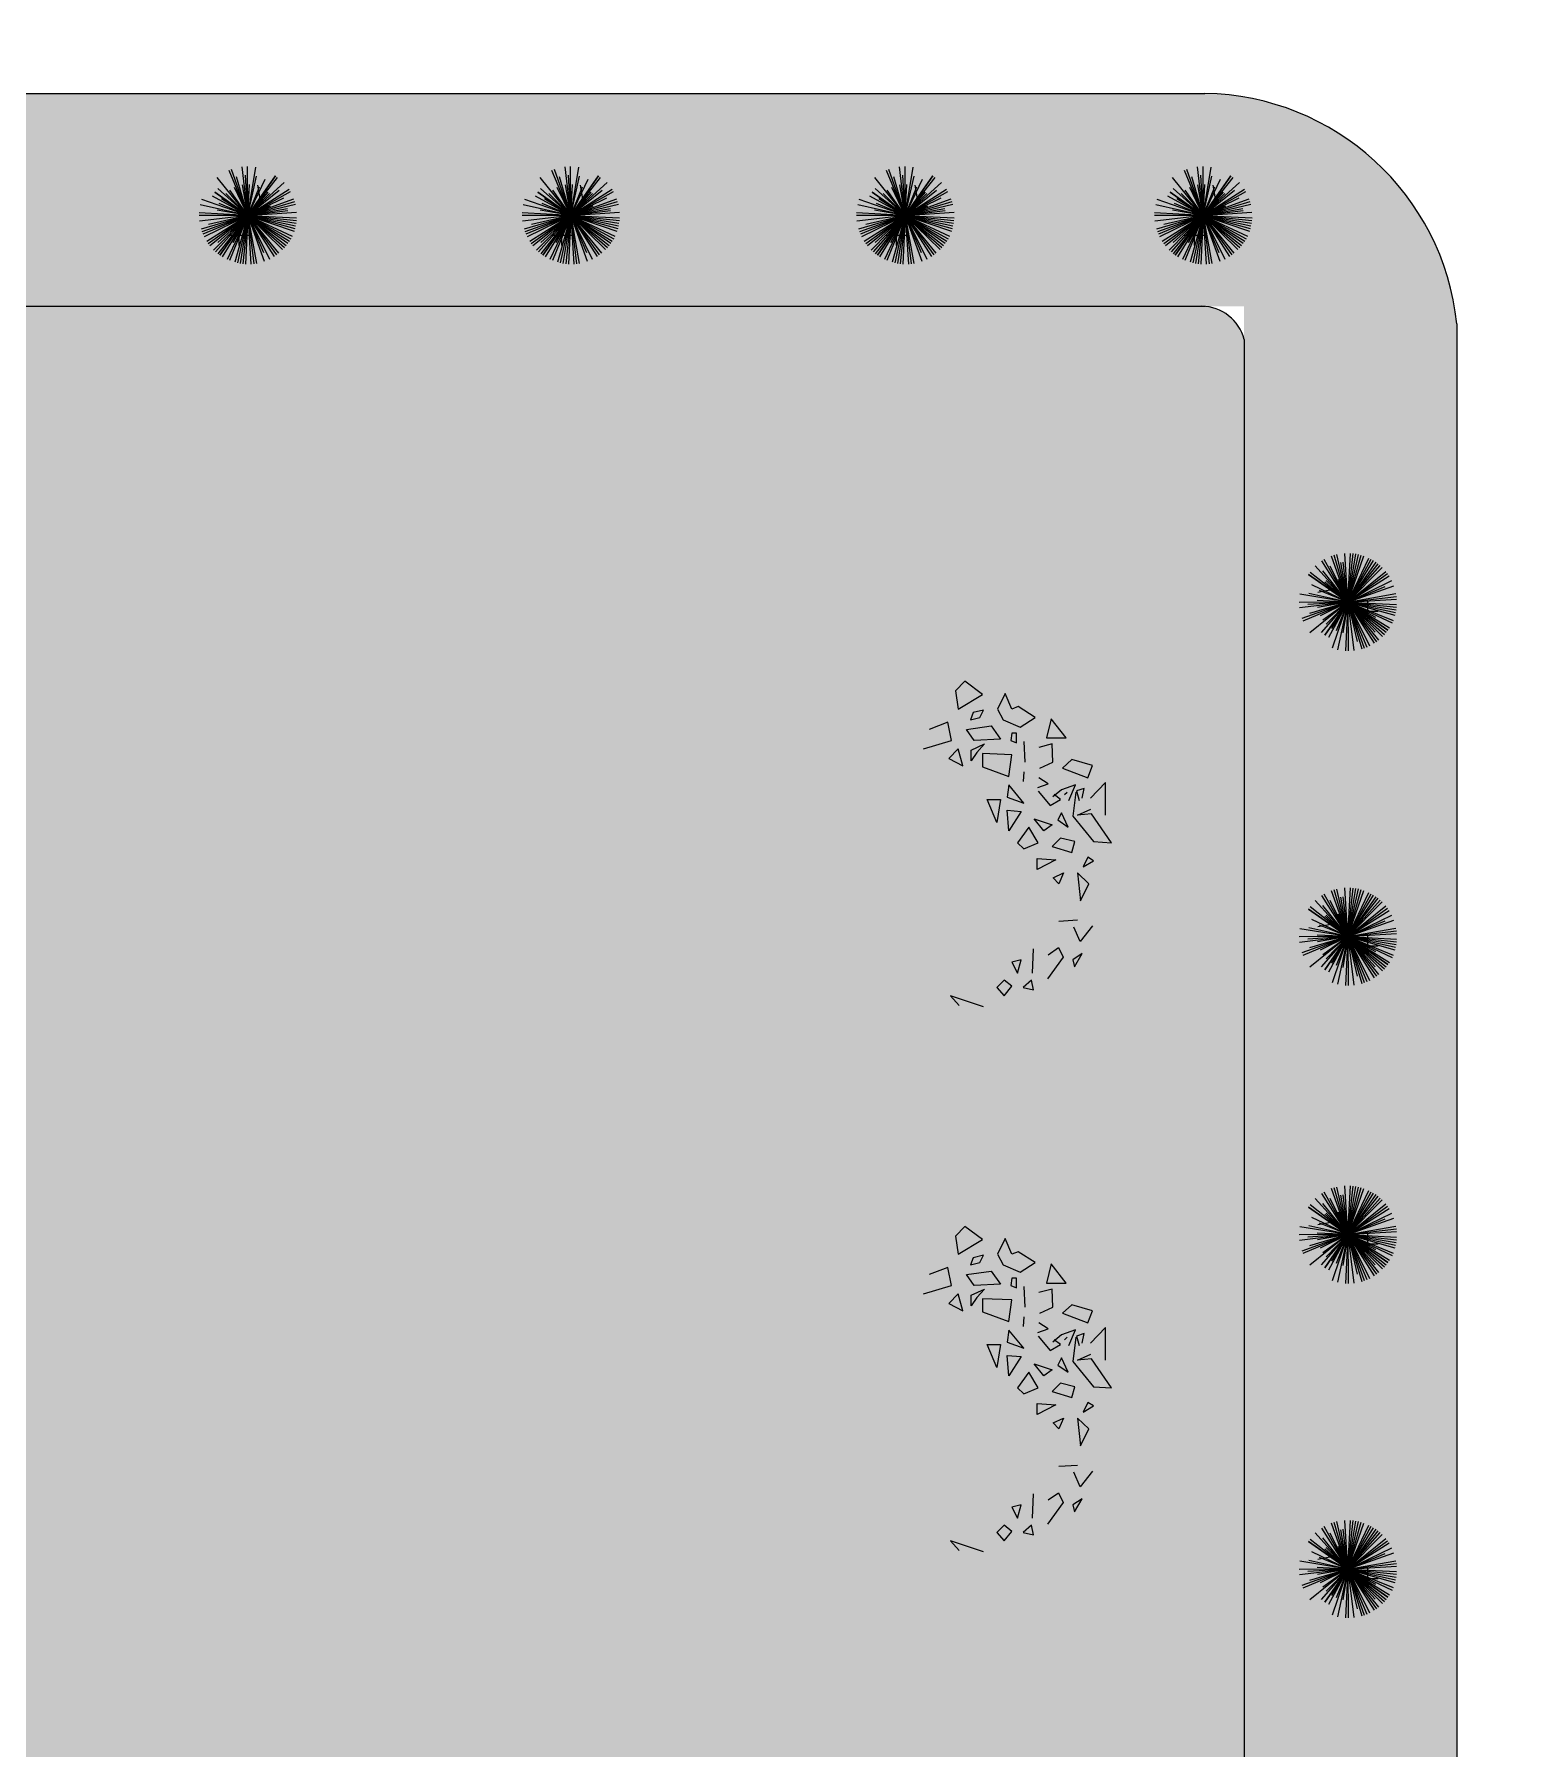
# Model space of a CAD drawing. Header units: millimetres. Extents: x -1544140 to 7445918, y -1294905 to 2019878.
# Drawn here: x 1783766 to 1790708, y 41904 to 49963 of the extents above; entities that cross this region are included whole.
import ezdxf

# ---------------------------------------------------------------- set-up
doc = ezdxf.new("R2010")
doc.units = ezdxf.units.MM
doc.header["$MEASUREMENT"] = 0
doc.layers.add('marc det', color=74, linetype='Continuous', lineweight=18)
picture_1 = doc.add_image_def('image5.png', size_in_pixel=(1482, 826))

msp = doc.modelspace()

# ---------------------------------------------------------------- hatches: boundary and pattern name
at = {"true_color": 0x8dc133, "transparency": 33554687}
h = msp.add_hatch(color=65, dxfattribs=at)
h.dxf.hatch_style = 1
h.paths.add_polyline_path([(1789235.9, 49684.9, -0.388077), (1790455.1, 48602.3), (1790455.1, 36642.8, -0.416277), (1788851.7, 34424.9), (1781159, 34424.9, -0.394381), (1778697.6, 35837.7), (1778697.6, 47717.4, -0.352206), (1780242.9, 49684.9)])
h.paths.add_polyline_path([(1789455.1, 36546.3, -0.417198), (1788759.3, 35424.9), (1781024.2, 35424.9, -0.386529), (1779697.6, 36013.3), (1779697.6, 47724.2, -0.326949), (1780377.3, 48684.9), (1789455.1, 48684.9)], flags=16)
at = {"true_color": 0xb8d93f, "transparency": 33554687}
h = msp.add_hatch(color=63, dxfattribs=at)
h.dxf.hatch_style = 1
h.paths.add_polyline_path([(1780377.3, 48684.9, 0.326949), (1779697.6, 47724.2), (1779697.6, 36013.3, 0.386529), (1781024.2, 35424.9), (1788759.3, 35424.9, 0.417198), (1789455.1, 36546.3), (1789455.1, 48528.4, 0.351898), (1789246, 48684.9)])
at = {"layer": 'marc det'}
for points in [[(1787411.5, 45757.4), (1787451.8, 45607.2), (1787515.1, 45557.7), (1787642.5, 45467.1), (1787653.6, 45371.8), (1787763.4, 45359), (1787809.9, 45395.6), (1787879.7, 45368.1), (1788077.5, 45262.6), (1788145.8, 45296.7), (1788231, 45354.7), (1788305.9, 45355.7), (1788350, 45240.6), (1788361.4, 45401), (1788435, 45381.1), (1788489.2, 45433), (1788557.6, 45439.6), (1788644, 45518.5), (1788740.9, 45544.4), (1788796.3, 45617.2), (1788785.9, 45670.2), (1788825.8, 45739.9), (1788916.1, 45771.5), (1789029.7, 45793.8), (1788944.5, 45818.3), (1788875.9, 45894.2), (1788905.4, 45989.4), (1788946.7, 46052.6), (1788920.7, 46130), (1788920.6, 46212.5), (1788979.9, 46265.4), (1788911.4, 46286.3), (1788862.2, 46372.9), (1788865.9, 46463.1), (1788820.5, 46557.3), (1788755.9, 46585.9), (1788730, 46635.8), (1788717, 46702), (1788626.5, 46725.5), (1788574.8, 46770.3), (1788561.7, 46891.5), (1788580.9, 46984.7), (1788526.8, 46905.3), (1788468.7, 46845.7), (1788414.5, 46848.8), (1788339.5, 46902.8), (1788250.3, 46947.2), (1788176.7, 46939.6), (1787997.1, 46952.4), (1787919.4, 47102.1), (1787931.3, 46918.8), (1787847.5, 46867.9), (1787768.7, 46859.3), (1787661.6, 46803.8), (1787604.9, 46737.6), (1787519.7, 46707.1), (1787490.1, 46639.4), (1787426.9, 46551.3), (1787434, 46478.6), (1787312.1, 46480.6), (1787407.8, 46403.1), (1787332.9, 46374.7), (1787313.6, 46336.5), (1787286.7, 46244.5), (1787308.7, 46225.5), (1787320.6, 46055.9), (1787292.2, 46009), (1787324.7, 45926), (1787315.7, 45862.4), (1787231.9, 45797.7), (1787136.4, 45737.7), (1787228.1, 45762.6), (1787357.2, 45788)], [(1787411.5, 43194.9), (1787451.8, 43044.7), (1787515.1, 42995.3), (1787642.5, 42904.7), (1787653.6, 42809.3), (1787763.4, 42796.5), (1787809.9, 42833.2), (1787879.7, 42805.6), (1788077.5, 42700.1), (1788145.8, 42734.2), (1788231, 42792.2), (1788305.9, 42793.2), (1788350, 42678.1), (1788361.4, 42838.5), (1788435, 42818.6), (1788489.2, 42870.5), (1788557.6, 42877.1), (1788644, 42956), (1788740.9, 42981.9), (1788796.3, 43054.7), (1788785.9, 43107.7), (1788825.8, 43177.5), (1788916.1, 43209), (1789029.7, 43231.3), (1788944.5, 43255.8), (1788875.9, 43331.7), (1788905.4, 43427), (1788946.7, 43490.1), (1788920.7, 43567.5), (1788920.6, 43650), (1788979.9, 43702.9), (1788911.4, 43723.9), (1788862.2, 43810.5), (1788865.9, 43900.6), (1788820.5, 43994.8), (1788755.9, 44023.4), (1788730, 44073.3), (1788717, 44139.5), (1788626.5, 44163), (1788574.8, 44207.8), (1788561.7, 44329), (1788580.9, 44422.2), (1788526.8, 44342.8), (1788468.7, 44283.2), (1788414.5, 44286.3), (1788339.5, 44340.3), (1788250.3, 44384.7), (1788176.7, 44377.1), (1787997.1, 44389.9), (1787919.4, 44539.7), (1787931.3, 44356.3), (1787847.5, 44305.4), (1787768.7, 44296.8), (1787661.6, 44241.4), (1787604.9, 44175.2), (1787519.7, 44144.7), (1787490.1, 44076.9), (1787426.9, 43988.9), (1787434, 43916.2), (1787312.1, 43918.1), (1787407.8, 43840.7), (1787332.9, 43812.2), (1787313.6, 43774), (1787286.7, 43682.1), (1787308.7, 43663), (1787320.6, 43493.4), (1787292.2, 43446.6), (1787324.7, 43363.5), (1787315.7, 43299.9), (1787231.9, 43235.3), (1787136.4, 43175.2), (1787228.1, 43200.1), (1787357.2, 43225.5)]]:
    msp.add_hatch(color=102, dxfattribs=at).paths.add_polyline_path(points)

# ---------------------------------------------------------------- linework, layer by layer
at = {"color": 116, "lineweight": -2, "true_color": 0x136734}
for p, q in [((1784829.7, 49180.9), (1784816.8, 49254.3)), ((1786348, 49180.9), (1786335.1, 49254.3)), ((1787920.7, 49180.9), (1787907.8, 49254.3)), ((1789321.7, 49180.9), (1789308.7, 49254.3)), ((1789874.2, 47352.7), (1789800.8, 47339.7)), ((1789874.2, 45780), (1789800.8, 45767.1)), ((1789874.2, 44379), (1789800.8, 44366.1)), ((1789874.2, 42806.4), (1789800.8, 42793.4))]:
    msp.add_line(p, q, dxfattribs=at)
at = {"color": 116, "true_color": 0x136734}
for p, q in [((1784679.1, 49019), (1784776.3, 49019)), ((1784727.7, 49067.6), (1784727.7, 48970.3)), ((1786197.4, 49019), (1786294.6, 49019)), ((1786246, 49067.6), (1786246, 48970.3)), ((1787770, 49019), (1787867.3, 49019)), ((1787818.7, 49067.6), (1787818.7, 48970.3)), ((1789171, 49019), (1789268.2, 49019)), ((1789219.6, 49067.6), (1789219.6, 48970.3)), ((1789987.5, 47250.6), (1790084.8, 47250.6)), ((1790036.1, 47202), (1790036.1, 47299.2)), ((1790036.1, 45629.3), (1790036.1, 45726.6)), ((1789987.5, 45678), (1790084.8, 45678)), ((1789987.5, 44277), (1790084.8, 44277)), ((1790036.1, 44228.4), (1790036.1, 44325.6)), ((1790036.1, 42655.7), (1790036.1, 42753)), ((1789987.5, 42704.3), (1790084.8, 42704.3))]:
    msp.add_line(p, q, dxfattribs=at)
at = {"color": 96}
for p, q in [((1788141.4, 46921.5), (1788097.2, 46876.1)), ((1788225.4, 46859.2), (1788141.4, 46921.5)), ((1788097.2, 46876.1), (1788110.4, 46791.2)), ((1788110.4, 46791.2), (1788225.4, 46859.2)), ((1788331.5, 46864.8), (1788296.1, 46791.2)), ((1788362.4, 46791.2), (1788331.5, 46864.8)), ((1788181.2, 46774.2), (1788167.9, 46740.2)), ((1788167.9, 46740.2), (1788212.1, 46751.5)), ((1788229.8, 46785.5), (1788181.2, 46774.2)), ((1788212.1, 46751.5), (1788229.8, 46785.5)), ((1788296.1, 46791.2), (1788322.6, 46740.2)), ((1788393.3, 46802.5), (1788362.4, 46791.2)), ((1788472.9, 46751.5), (1788393.3, 46802.5)), ((1788402.1, 46706.2), (1788472.9, 46751.5)), ((1788061.8, 46728.8), (1787973.4, 46694.8)), ((1788079.5, 46643.8), (1788061.8, 46728.8)), ((1788150.2, 46694.8), (1788265.1, 46711.8)), ((1788185.6, 46643.8), (1788150.2, 46694.8)), ((1788265.1, 46711.8), (1788309.3, 46649.5)), ((1788322.6, 46740.2), (1788402.1, 46706.2)), ((1788362.4, 46677.8), (1788358, 46643.8)), ((1788384.5, 46677.8), (1788362.4, 46677.8)), ((1788384.5, 46632.5), (1788384.5, 46677.8)), ((1788548.1, 46745.8), (1788525.9, 46655.2)), ((1788618.7, 46655.2), (1788548.1, 46745.8)), ((1787946.9, 46604.1), (1788079.5, 46643.8)), ((1788110.4, 46604.1), (1788066.2, 46558.8)), ((1788132.6, 46524.8), (1788110.4, 46604.1)), ((1788172.3, 46598.5), (1788234.2, 46626.9)), ((1788172.3, 46547.5), (1788172.3, 46598.5)), ((1788198.8, 46587.2), (1788172.3, 46547.5)), ((1788309.3, 46649.5), (1788185.6, 46643.8)), ((1788234.2, 46626.9), (1788198.8, 46587.2)), ((1788358, 46643.8), (1788384.5, 46632.5)), ((1788419.8, 46638.1), (1788424.3, 46541.9)), ((1788551.8, 46627.1), (1788489.9, 46610.1)), ((1788525.9, 46655.2), (1788618.7, 46655.2)), ((1788556.3, 46542.1), (1788551.8, 46627.1)), ((1788066.2, 46558.8), (1788132.6, 46524.8)), ((1788225.4, 46581.5), (1788225.4, 46519.2)), ((1788362.4, 46575.8), (1788225.4, 46581.5)), ((1788225.4, 46519.2), (1788349.1, 46473.8)), ((1788349.1, 46473.8), (1788362.4, 46575.8)), ((1788494.4, 46513.8), (1788556.3, 46542.1)), ((1788644.7, 46553.5), (1788600.5, 46513.8)), ((1788600.5, 46513.8), (1788719.8, 46468.5)), ((1788741.9, 46525.2), (1788644.7, 46553.5)), ((1788719.8, 46468.5), (1788741.9, 46525.2)), ((1788349.1, 46434.2), (1788340.3, 46377.5)), ((1788419.8, 46349.2), (1788349.1, 46434.2)), ((1788419.8, 46496.5), (1788415.4, 46451.1)), ((1788485.5, 46423.1), (1788534.1, 46440.1)), ((1788534.1, 46440.1), (1788489.9, 46468.5)), ((1788662.3, 46434.5), (1788596, 46411.8)), ((1788631.4, 46360.8), (1788662.3, 46434.5)), ((1788803.8, 46445.8), (1788733, 46372.2)), ((1788803.8, 46292.8), (1788803.8, 46445.8)), ((1788291.6, 46258.5), (1788247.4, 46366.2)), ((1788247.4, 46366.2), (1788309.3, 46366.2)), ((1788309.3, 46366.2), (1788291.6, 46258.5)), ((1788340.3, 46377.5), (1788419.8, 46349.2)), ((1788486.2, 46405.8), (1788543.6, 46337.8)), ((1788543.6, 46337.8), (1788592.2, 46366.2)), ((1788596, 46411.8), (1788556.3, 46377.8)), ((1788592.2, 46366.2), (1788561.3, 46388.9)), ((1788609.9, 46388.9), (1788623.2, 46400.2)), ((1788662.9, 46400.2), (1788649.7, 46286.8)), ((1788702.1, 46417.5), (1788666.8, 46406.2)), ((1788666.8, 46406.2), (1788680, 46360.8)), ((1788693.3, 46372.2), (1788702.1, 46417.5)), ((1788340.3, 46315.2), (1788406.6, 46309.5)), ((1788349.1, 46218.8), (1788340.3, 46315.2)), ((1788406.6, 46309.5), (1788349.1, 46218.8)), ((1788512.7, 46218.8), (1788468.5, 46275.5)), ((1788468.5, 46275.5), (1788552.4, 46247.2)), ((1788596.7, 46303.8), (1788579, 46269.9)), ((1788579, 46269.9), (1788627.6, 46235.9)), ((1788627.6, 46235.9), (1788596.7, 46303.8)), ((1788649.7, 46286.8), (1788746.9, 46167.8)), ((1788671.8, 46292.5), (1788733.7, 46320.8)), ((1788738.1, 46298.1), (1788671.8, 46292.5)), ((1788830.9, 46162.2), (1788738.1, 46298.1)), ((1788442, 46235.9), (1788388.9, 46162.2)), ((1788486.2, 46162.2), (1788442, 46235.9)), ((1788552.4, 46247.2), (1788512.7, 46218.8)), ((1788592.2, 46184.8), (1788552.4, 46145.2)), ((1788658.5, 46167.8), (1788592.2, 46184.8)), ((1788388.9, 46162.2), (1788419.8, 46133.8)), ((1788419.8, 46133.8), (1788486.2, 46162.2)), ((1788552.4, 46145.2), (1788645.2, 46116.9)), ((1788645.2, 46116.9), (1788658.5, 46167.8)), ((1788746.9, 46167.8), (1788830.9, 46162.2)), ((1788481.7, 46037.5), (1788481.7, 46088.5)), ((1788481.7, 46088.5), (1788570.1, 46082.8)), ((1788570.1, 46082.8), (1788481.7, 46037.5)), ((1788720.4, 46094.2), (1788698.3, 46048.8)), ((1788698.3, 46048.8), (1788746.9, 46077.2)), ((1788746.9, 46077.2), (1788720.4, 46094.2)), ((1788556.9, 45997.9), (1788605.5, 46020.5)), ((1788583.4, 45969.5), (1788556.9, 45997.9)), ((1788605.5, 46020.5), (1788583.4, 45969.5)), ((1788671.8, 46020.5), (1788685.1, 45890.2)), ((1788724.8, 45969.5), (1788671.8, 46020.5)), ((1788685.1, 45890.2), (1788724.8, 45969.5)), ((1788583.4, 45793.8), (1788671.8, 45799.5)), ((1788684.4, 45697.8), (1788653.5, 45765.8)), ((1788741.9, 45771.4), (1788684.4, 45697.8)), ((1788459.6, 45550.2), (1788464, 45663.5)), ((1788604.9, 45624.2), (1788529.7, 45522.2)), ((1788534.1, 45635.5), (1788582.8, 45669.5)), ((1788582.8, 45669.5), (1788604.9, 45624.2)), ((1788693.3, 45641.2), (1788649.1, 45612.8)), ((1788657.9, 45578.8), (1788693.3, 45641.2)), ((1788406.6, 45612.5), (1788362.4, 45601.2)), ((1788362.4, 45601.2), (1788388.9, 45550.2)), ((1788388.9, 45550.2), (1788406.6, 45612.5)), ((1788649.1, 45612.8), (1788657.9, 45578.8)), ((1788327, 45516.2), (1788291.6, 45482.1)), ((1788291.6, 45482.1), (1788327, 45442.5)), ((1788362.4, 45487.8), (1788327, 45516.2)), ((1788327, 45442.5), (1788362.4, 45487.8)), ((1788455.2, 45516.2), (1788415.4, 45482.1)), ((1788415.4, 45482.1), (1788464, 45470.8)), ((1788464, 45470.8), (1788455.2, 45516.2)), ((1788075.1, 45442.5), (1788114.9, 45397.1)), ((1788229.8, 45391.5), (1788075.1, 45442.5)), ((1788141.4, 44359.1), (1788097.2, 44313.7)), ((1788225.4, 44296.7), (1788141.4, 44359.1)), ((1788097.2, 44313.7), (1788110.4, 44228.7)), ((1788110.4, 44228.7), (1788225.4, 44296.7)), ((1788331.5, 44302.3), (1788296.1, 44228.7)), ((1788362.4, 44228.7), (1788331.5, 44302.3)), ((1788181.2, 44211.7), (1788167.9, 44177.7)), ((1788167.9, 44177.7), (1788212.1, 44189)), ((1788229.8, 44223), (1788181.2, 44211.7)), ((1788212.1, 44189), (1788229.8, 44223)), ((1788296.1, 44228.7), (1788322.6, 44177.7)), ((1788322.6, 44177.7), (1788402.1, 44143.7)), ((1788393.3, 44240.1), (1788362.4, 44228.7)), ((1788472.9, 44189), (1788393.3, 44240.1)), ((1788402.1, 44143.7), (1788472.9, 44189)), ((1788548.1, 44183.3), (1788525.9, 44092.7)), ((1788618.7, 44092.7), (1788548.1, 44183.3)), ((1788061.8, 44166.4), (1787973.4, 44132.4)), ((1788079.5, 44081.4), (1788061.8, 44166.4)), ((1788150.2, 44132.4), (1788265.1, 44149.3)), ((1788185.6, 44081.4), (1788150.2, 44132.4)), ((1788309.3, 44087.1), (1788185.6, 44081.4)), ((1788265.1, 44149.3), (1788309.3, 44087.1)), ((1788362.4, 44115.4), (1788358, 44081.4)), ((1788384.5, 44115.4), (1788362.4, 44115.4)), ((1788384.5, 44070), (1788384.5, 44115.4)), ((1788525.9, 44092.7), (1788618.7, 44092.7)), ((1787946.9, 44041.7), (1788079.5, 44081.4)), ((1788110.4, 44041.7), (1788066.2, 43996.3)), ((1788132.6, 43962.4), (1788110.4, 44041.7)), ((1788172.3, 44036), (1788234.2, 44064.4)), ((1788172.3, 43985), (1788172.3, 44036)), ((1788198.8, 44024.7), (1788172.3, 43985)), ((1788234.2, 44064.4), (1788198.8, 44024.7)), ((1788225.4, 44019), (1788225.4, 43956.7)), ((1788362.4, 44013.4), (1788225.4, 44019)), ((1788349.1, 43911.3), (1788362.4, 44013.4)), ((1788358, 44081.4), (1788384.5, 44070)), ((1788419.8, 44075.7), (1788424.3, 43979.4)), ((1788551.8, 44064.7), (1788489.9, 44047.6)), ((1788556.3, 43979.7), (1788551.8, 44064.7)), ((1788066.2, 43996.3), (1788132.6, 43962.4)), ((1788225.4, 43956.7), (1788349.1, 43911.3)), ((1788419.8, 43934.1), (1788415.4, 43888.7)), ((1788494.4, 43951.4), (1788556.3, 43979.7)), ((1788644.7, 43991), (1788600.5, 43951.4)), ((1788600.5, 43951.4), (1788719.8, 43906)), ((1788741.9, 43962.7), (1788644.7, 43991)), ((1788719.8, 43906), (1788741.9, 43962.7)), ((1788349.1, 43871.7), (1788340.3, 43815.1)), ((1788419.8, 43786.7), (1788349.1, 43871.7)), ((1788485.5, 43860.7), (1788534.1, 43877.7)), ((1788534.1, 43877.7), (1788489.9, 43906)), ((1788596, 43849.3), (1788556.3, 43815.3)), ((1788662.3, 43872), (1788596, 43849.3)), ((1788631.4, 43798.4), (1788662.3, 43872)), ((1788702.1, 43855), (1788666.8, 43843.7)), ((1788693.3, 43809.7), (1788702.1, 43855)), ((1788803.8, 43883.3), (1788733, 43809.7)), ((1788803.8, 43730.3), (1788803.8, 43883.3)), ((1788291.6, 43696.1), (1788247.4, 43803.7)), ((1788247.4, 43803.7), (1788309.3, 43803.7)), ((1788309.3, 43803.7), (1788291.6, 43696.1)), ((1788340.3, 43815.1), (1788419.8, 43786.7)), ((1788486.2, 43843.4), (1788543.6, 43775.4)), ((1788543.6, 43775.4), (1788592.2, 43803.7)), ((1788592.2, 43803.7), (1788561.3, 43826.4)), ((1788609.9, 43826.4), (1788623.2, 43837.7)), ((1788662.9, 43837.7), (1788649.7, 43724.3)), ((1788666.8, 43843.7), (1788680, 43798.4)), ((1788340.3, 43752.7), (1788406.6, 43747)), ((1788349.1, 43656.4), (1788340.3, 43752.7)), ((1788406.6, 43747), (1788349.1, 43656.4)), ((1788512.7, 43656.4), (1788468.5, 43713)), ((1788468.5, 43713), (1788552.4, 43684.7)), ((1788552.4, 43684.7), (1788512.7, 43656.4)), ((1788596.7, 43741.4), (1788579, 43707.4)), ((1788579, 43707.4), (1788627.6, 43673.4)), ((1788627.6, 43673.4), (1788596.7, 43741.4)), ((1788649.7, 43724.3), (1788746.9, 43605.3)), ((1788671.8, 43730), (1788733.7, 43758.3)), ((1788738.1, 43735.7), (1788671.8, 43730)), ((1788830.9, 43599.7), (1788738.1, 43735.7)), ((1788442, 43673.4), (1788388.9, 43599.7)), ((1788486.2, 43599.7), (1788442, 43673.4)), ((1788592.2, 43622.4), (1788552.4, 43582.7)), ((1788658.5, 43605.3), (1788592.2, 43622.4)), ((1788645.2, 43554.4), (1788658.5, 43605.3)), ((1788746.9, 43605.3), (1788830.9, 43599.7)), ((1788388.9, 43599.7), (1788419.8, 43571.4)), ((1788419.8, 43571.4), (1788486.2, 43599.7)), ((1788481.7, 43475), (1788481.7, 43526)), ((1788481.7, 43526), (1788570.1, 43520.3)), ((1788552.4, 43582.7), (1788645.2, 43554.4)), ((1788720.4, 43531.7), (1788698.3, 43486.3)), ((1788746.9, 43514.7), (1788720.4, 43531.7)), ((1788570.1, 43520.3), (1788481.7, 43475)), ((1788556.9, 43435.4), (1788605.5, 43458)), ((1788605.5, 43458), (1788583.4, 43407)), ((1788671.8, 43458), (1788685.1, 43327.7)), ((1788724.8, 43407), (1788671.8, 43458)), ((1788698.3, 43486.3), (1788746.9, 43514.7)), ((1788583.4, 43407), (1788556.9, 43435.4)), ((1788685.1, 43327.7), (1788724.8, 43407)), ((1788583.4, 43231.4), (1788671.8, 43237)), ((1788684.4, 43135.4), (1788653.5, 43203.3)), ((1788741.9, 43209), (1788684.4, 43135.4)), ((1788406.6, 43050), (1788362.4, 43038.7)), ((1788388.9, 42987.7), (1788406.6, 43050)), ((1788459.6, 42987.7), (1788464, 43101)), ((1788604.9, 43061.7), (1788529.7, 42959.7)), ((1788534.1, 43073), (1788582.8, 43107)), ((1788582.8, 43107), (1788604.9, 43061.7)), ((1788693.3, 43078.7), (1788649.1, 43050.4)), ((1788649.1, 43050.4), (1788657.9, 43016.4)), ((1788657.9, 43016.4), (1788693.3, 43078.7)), ((1788362.4, 43038.7), (1788388.9, 42987.7)), ((1788075.1, 42880.1), (1788114.9, 42834.7)), ((1788229.8, 42829), (1788075.1, 42880.1)), ((1788327, 42953.7), (1788291.6, 42919.7)), ((1788291.6, 42919.7), (1788327, 42880.1)), ((1788362.4, 42925.4), (1788327, 42953.7)), ((1788327, 42880.1), (1788362.4, 42925.4)), ((1788455.2, 42953.7), (1788415.4, 42919.7)), ((1788415.4, 42919.7), (1788464, 42908.4)), ((1788464, 42908.4), (1788455.2, 42953.7))]:
    msp.add_line(p, q, dxfattribs=at)
for points in [[(1780242.9, 49684.9), (1789270.4, 49684.9)], [(1780377.3, 48684.9), (1789270.4, 48684.9)], [(1790455.1, 48602.3), (1790455.1, 36017.1)], [(1789455.1, 48528.4), (1789455.1, 36113.7)]]:
    msp.add_lwpolyline(points)
for radius, start in [(1208.5, 5.97773), (208.5, 14.4217)]:
    msp.add_arc((1789253.2, 48476.4), radius, start, 89.182)
at = {"layer": 'marc det', "color": 116, "true_color": 0x136734}
for p, q in [((1784771, 49112), (1784694, 49328.1)), ((1784771, 49112), (1784744, 49339.8)), ((1784771, 49112), (1784769.7, 49341.4)), ((1784771, 49112), (1784808.1, 49338.4)), ((1786289.3, 49112), (1786212.3, 49328.1)), ((1786289.3, 49112), (1786262.3, 49339.8)), ((1786289.3, 49112), (1786288, 49341.4)), ((1786289.3, 49112), (1786326.4, 49338.4)), ((1787862, 49112), (1787785, 49328.1)), ((1787862, 49112), (1787835, 49339.8)), ((1787862, 49112), (1787860.6, 49341.4)), ((1787862, 49112), (1787899.1, 49338.4)), ((1789263, 49112), (1789185.9, 49328.1)), ((1789263, 49112), (1789235.9, 49339.8)), ((1789263, 49112), (1789261.6, 49341.4)), ((1789263, 49112), (1789300, 49338.4)), ((1784771, 49112), (1784627, 49290.5)), ((1784771, 49112), (1784682, 49323.4)), ((1784771, 49112), (1784717.6, 49293.4)), ((1784771, 49112), (1784745.9, 49254.9)), ((1784771, 49112), (1784759.3, 49300.4)), ((1784768.9, 49109.6), (1784900.5, 49297.4)), ((1784900.5, 49297.4), (1784768.9, 49109.6)), ((1784768.9, 49109.6), (1784910.8, 49289.7)), ((1784771, 49112), (1784811.9, 49296.1)), ((1784771, 49112), (1784851.7, 49282.2)), ((1784771, 49112), (1784941.1, 49265.9)), ((1784771, 49112), (1784778.3, 49256.7)), ((1784771, 49112), (1784825.6, 49245.9)), ((1786289.3, 49112), (1786145.3, 49290.5)), ((1786289.3, 49112), (1786200.3, 49323.4)), ((1786289.3, 49112), (1786235.9, 49293.4)), ((1786289.3, 49112), (1786264.2, 49254.9)), ((1786289.3, 49112), (1786277.6, 49300.4)), ((1786287.2, 49109.6), (1786418.8, 49297.4)), ((1786418.8, 49297.4), (1786287.2, 49109.6)), ((1786287.2, 49109.6), (1786429.1, 49289.7)), ((1786289.3, 49112), (1786330.2, 49296.1)), ((1786289.3, 49112), (1786370.1, 49282.2)), ((1786289.3, 49112), (1786459.4, 49265.9)), ((1786289.3, 49112), (1786296.6, 49256.7)), ((1786289.3, 49112), (1786343.9, 49245.9)), ((1787862, 49112), (1787717.9, 49290.5)), ((1787862, 49112), (1787773, 49323.4)), ((1787862, 49112), (1787808.6, 49293.4)), ((1787862, 49112), (1787836.9, 49254.9)), ((1787862, 49112), (1787850.3, 49300.4)), ((1787859.8, 49109.6), (1787991.4, 49297.4)), ((1787991.4, 49297.4), (1787859.8, 49109.6)), ((1787859.8, 49109.6), (1788001.7, 49289.7)), ((1787862, 49112), (1787902.8, 49296.1)), ((1787862, 49112), (1787942.7, 49282.2)), ((1787862, 49112), (1788032.1, 49265.9)), ((1787862, 49112), (1787869.3, 49256.7)), ((1787862, 49112), (1787916.5, 49245.9)), ((1789263, 49112), (1789118.9, 49290.5)), ((1789263, 49112), (1789173.9, 49323.4)), ((1789263, 49112), (1789209.6, 49293.4)), ((1789263, 49112), (1789237.8, 49254.9)), ((1789263, 49112), (1789251.3, 49300.4)), ((1789260.8, 49109.6), (1789392.4, 49297.4)), ((1789392.4, 49297.4), (1789260.8, 49109.6)), ((1789260.8, 49109.6), (1789402.7, 49289.7)), ((1789263, 49112), (1789303.8, 49296.1)), ((1789263, 49112), (1789343.7, 49282.2)), ((1789263, 49112), (1789433.1, 49265.9)), ((1789263, 49112), (1789270.2, 49256.7)), ((1789263, 49112), (1789317.5, 49245.9)), ((1784771, 49112), (1784554.1, 49186.5)), ((1784771, 49112), (1784604.2, 49203)), ((1784771, 49112), (1784615.5, 49221)), ((1784615.5, 49221), (1784771, 49112)), ((1784771, 49112), (1784628.8, 49237.6)), ((1784771, 49112), (1784635.5, 49167.2)), ((1784771, 49112), (1784646.9, 49189)), ((1784771, 49112), (1784667.3, 49214.5)), ((1784771, 49112), (1784686.1, 49230.3)), ((1784771, 49112), (1784707.2, 49242.6)), ((1784771, 49112), (1784964.5, 49235.2)), ((1784771, 49112), (1784917.5, 49230.3)), ((1784771, 49112), (1784971.1, 49224.2)), ((1784771, 49112), (1784866.6, 49220.3)), ((1784771, 49112), (1784872.5, 49214.8)), ((1784771, 49112), (1784940.2, 49194.8)), ((1784771, 49112), (1784987.1, 49189.1)), ((1784771, 49112), (1784991, 49176.9)), ((1784771, 49112), (1784994.3, 49164.4)), ((1786289.3, 49112), (1786072.4, 49186.5)), ((1786289.3, 49112), (1786122.5, 49203)), ((1786289.3, 49112), (1786133.8, 49221)), ((1786133.8, 49221), (1786289.3, 49112)), ((1786289.3, 49112), (1786147.1, 49237.6)), ((1786289.3, 49112), (1786153.8, 49167.2)), ((1786289.3, 49112), (1786165.2, 49189)), ((1786289.3, 49112), (1786185.6, 49214.5)), ((1786289.3, 49112), (1786204.4, 49230.3)), ((1786289.3, 49112), (1786225.5, 49242.6)), ((1786289.3, 49112), (1786482.8, 49235.2)), ((1786289.3, 49112), (1786435.8, 49230.3)), ((1786289.3, 49112), (1786489.4, 49224.2)), ((1786289.3, 49112), (1786384.9, 49220.3)), ((1786289.3, 49112), (1786390.8, 49214.8)), ((1786289.3, 49112), (1786458.5, 49194.8)), ((1786289.3, 49112), (1786505.4, 49189.1)), ((1786289.3, 49112), (1786509.3, 49176.9)), ((1786289.3, 49112), (1786512.6, 49164.4)), ((1787862, 49112), (1787645.1, 49186.5)), ((1787862, 49112), (1787695.1, 49203)), ((1787862, 49112), (1787706.5, 49221)), ((1787706.5, 49221), (1787862, 49112)), ((1787862, 49112), (1787719.8, 49237.6)), ((1787862, 49112), (1787726.5, 49167.2)), ((1787862, 49112), (1787737.8, 49189)), ((1787862, 49112), (1787758.3, 49214.5)), ((1787862, 49112), (1787777, 49230.3)), ((1787862, 49112), (1787798.1, 49242.6)), ((1787862, 49112), (1788055.5, 49235.2)), ((1787862, 49112), (1788008.5, 49230.3)), ((1787862, 49112), (1788062.1, 49224.2)), ((1787862, 49112), (1787957.6, 49220.3)), ((1787862, 49112), (1787963.5, 49214.8)), ((1787862, 49112), (1788031.2, 49194.8)), ((1787862, 49112), (1788078, 49189.1)), ((1787862, 49112), (1788082, 49176.9)), ((1787862, 49112), (1788085.3, 49164.4)), ((1789263, 49112), (1789046, 49186.5)), ((1789263, 49112), (1789096.1, 49203)), ((1789263, 49112), (1789107.4, 49221)), ((1789107.4, 49221), (1789263, 49112)), ((1789263, 49112), (1789120.7, 49237.6)), ((1789263, 49112), (1789127.4, 49167.2)), ((1789263, 49112), (1789138.8, 49189)), ((1789263, 49112), (1789159.2, 49214.5)), ((1789263, 49112), (1789178, 49230.3)), ((1789263, 49112), (1789199.1, 49242.6)), ((1789263, 49112), (1789456.4, 49235.2)), ((1789263, 49112), (1789409.5, 49230.3)), ((1789263, 49112), (1789463, 49224.2)), ((1789263, 49112), (1789358.6, 49220.3)), ((1789263, 49112), (1789364.5, 49214.8)), ((1789263, 49112), (1789432.1, 49194.8)), ((1789263, 49112), (1789479, 49189.1)), ((1789263, 49112), (1789483, 49176.9)), ((1789263, 49112), (1789486.3, 49164.4)), ((1784771, 49112), (1784541.7, 49110.7)), ((1784771, 49112), (1784542, 49123.5)), ((1784771, 49112), (1784543.3, 49085)), ((1784771, 49112), (1784547.1, 49161.7)), ((1784771, 49112), (1784551, 49047.2)), ((1784771, 49112), (1784555, 49035)), ((1784771, 49112), (1784559.7, 49023)), ((1784771, 49112), (1784565, 49011.3)), ((1784771, 49112), (1784577.6, 48988.9)), ((1784771, 49112), (1784584.8, 48978.2)), ((1784771, 49112), (1784585.3, 49068.5)), ((1784771, 49112), (1784592.6, 48968)), ((1784771, 49112), (1784609.8, 48948.9)), ((1784771, 49112), (1784619.2, 48940.1)), ((1784771, 49112), (1784626.4, 49135.7)), ((1784771, 49112), (1784629.1, 48931.9)), ((1784771, 49112), (1784629.4, 48984)), ((1784639.4, 48924.2), (1784771, 49112)), ((1784771, 49112), (1784639.4, 48924.2)), ((1784771, 49112), (1784650.2, 48917.1)), ((1784771, 49112), (1784672.8, 48904.8)), ((1784771, 49112), (1784684.5, 48899.6)), ((1784771, 49112), (1784700.7, 48983)), ((1784771, 49112), (1784708.9, 48891.3)), ((1784771, 49112), (1784721.3, 48888.1)), ((1784771, 49112), (1784734, 48885.7)), ((1784771, 49112), (1784746.7, 48884)), ((1784771, 49112), (1784759.5, 48883)), ((1784771, 49112), (1784876.7, 49156.6)), ((1784771, 49112), (1784956.6, 49144.7)), ((1784771, 49112), (1784958.2, 49134.3)), ((1784771, 49112), (1784999.9, 49126.3)), ((1784771, 49112), (1785000.1, 49100.6)), ((1784771, 49112), (1784848.1, 48896)), ((1784771, 49112), (1784798.1, 48884.3)), ((1784771, 49112), (1784810.8, 48886.2)), ((1784771, 49112), (1784785.3, 48883.1)), ((1784771, 49112), (1784844.8, 48936.9)), ((1784771, 49112), (1784871.8, 48906)), ((1784771, 49112), (1784894.2, 48918.6)), ((1784771, 49112), (1784904.9, 48925.8)), ((1784771, 49112), (1784915.1, 48933.6)), ((1784771, 49112), (1784934.2, 48950.8)), ((1784771, 49112), (1784943, 48960.2)), ((1784771, 49112), (1784951.2, 48970.1)), ((1784958.9, 48980.4), (1784771, 49112)), ((1784771, 49112), (1784966, 48991.2)), ((1784771, 49112), (1784972.4, 49002.3)), ((1784771, 49112), (1784978.3, 49013.8)), ((1784771, 49112), (1784994.9, 49062.3)), ((1784771, 49112), (1784997.4, 49075)), ((1784771, 49112), (1784999.1, 49087.7)), ((1784771, 49112), (1784988, 49037.6)), ((1784771, 49112), (1784991.8, 49049.9)), ((1786289.3, 49112), (1786060, 49110.7)), ((1786289.3, 49112), (1786060.3, 49123.5)), ((1786289.3, 49112), (1786061.6, 49085)), ((1786289.3, 49112), (1786065.4, 49161.7)), ((1786289.3, 49112), (1786069.3, 49047.2)), ((1786289.3, 49112), (1786073.3, 49035)), ((1786289.3, 49112), (1786078, 49023)), ((1786289.3, 49112), (1786083.3, 49011.3)), ((1786289.3, 49112), (1786095.9, 48988.9)), ((1786289.3, 49112), (1786103.1, 48978.2)), ((1786289.3, 49112), (1786103.6, 49068.5)), ((1786289.3, 49112), (1786110.9, 48968)), ((1786289.3, 49112), (1786128.1, 48948.9)), ((1786289.3, 49112), (1786137.5, 48940.1)), ((1786289.3, 49112), (1786144.7, 49135.7)), ((1786289.3, 49112), (1786147.4, 48931.9)), ((1786289.3, 49112), (1786147.7, 48984)), ((1786157.7, 48924.2), (1786289.3, 49112)), ((1786289.3, 49112), (1786157.7, 48924.2)), ((1786289.3, 49112), (1786168.5, 48917.1)), ((1786289.3, 49112), (1786191.1, 48904.8)), ((1786289.3, 49112), (1786202.8, 48899.6)), ((1786289.3, 49112), (1786219, 48983)), ((1786289.3, 49112), (1786227.2, 48891.3)), ((1786289.3, 49112), (1786239.6, 48888.1)), ((1786289.3, 49112), (1786252.3, 48885.7)), ((1786289.3, 49112), (1786265, 48884)), ((1786289.3, 49112), (1786277.8, 48883)), ((1786289.3, 49112), (1786395, 49156.6)), ((1786289.3, 49112), (1786475, 49144.7)), ((1786289.3, 49112), (1786476.5, 49134.3)), ((1786289.3, 49112), (1786518.3, 49126.3)), ((1786289.3, 49112), (1786518.4, 49100.6)), ((1786289.3, 49112), (1786366.4, 48896)), ((1786289.3, 49112), (1786316.4, 48884.3)), ((1786289.3, 49112), (1786329.1, 48886.2)), ((1786289.3, 49112), (1786303.6, 48883.1)), ((1786289.3, 49112), (1786363.1, 48936.9)), ((1786289.3, 49112), (1786390.1, 48906)), ((1786289.3, 49112), (1786412.5, 48918.6)), ((1786289.3, 49112), (1786423.2, 48925.8)), ((1786289.3, 49112), (1786433.4, 48933.6)), ((1786289.3, 49112), (1786452.5, 48950.8)), ((1786289.3, 49112), (1786461.3, 48960.2)), ((1786289.3, 49112), (1786469.5, 48970.1)), ((1786477.2, 48980.4), (1786289.3, 49112)), ((1786289.3, 49112), (1786484.3, 48991.2)), ((1786289.3, 49112), (1786490.7, 49002.3)), ((1786289.3, 49112), (1786496.6, 49013.8)), ((1786289.3, 49112), (1786513.2, 49062.3)), ((1786289.3, 49112), (1786515.7, 49075)), ((1786289.3, 49112), (1786517.4, 49087.7)), ((1786289.3, 49112), (1786506.3, 49037.6)), ((1786289.3, 49112), (1786510.1, 49049.9)), ((1787862, 49112), (1787632.6, 49110.7)), ((1787862, 49112), (1787632.9, 49123.5)), ((1787862, 49112), (1787634.2, 49085)), ((1787862, 49112), (1787638.1, 49161.7)), ((1787862, 49112), (1787642, 49047.2)), ((1787862, 49112), (1787646, 49035)), ((1787862, 49112), (1787650.6, 49023)), ((1787862, 49112), (1787656, 49011.3)), ((1787862, 49112), (1787668.5, 48988.9)), ((1787862, 49112), (1787675.7, 48978.2)), ((1787862, 49112), (1787676.3, 49068.5)), ((1787862, 49112), (1787683.5, 48968)), ((1787862, 49112), (1787700.8, 48948.9)), ((1787862, 49112), (1787710.2, 48940.1)), ((1787862, 49112), (1787717.3, 49135.7)), ((1787862, 49112), (1787720.1, 48931.9)), ((1787862, 49112), (1787720.4, 48984)), ((1787730.4, 48924.2), (1787862, 49112)), ((1787862, 49112), (1787730.4, 48924.2)), ((1787862, 49112), (1787741.1, 48917.1)), ((1787862, 49112), (1787763.7, 48904.8)), ((1787862, 49112), (1787775.5, 48899.6)), ((1787862, 49112), (1787791.7, 48983)), ((1787862, 49112), (1787799.8, 48891.3)), ((1787862, 49112), (1787812.3, 48888.1)), ((1787862, 49112), (1787824.9, 48885.7)), ((1787862, 49112), (1787837.7, 48884)), ((1787862, 49112), (1787850.5, 48883)), ((1787862, 49112), (1787967.7, 49156.6)), ((1787862, 49112), (1788047.6, 49144.7)), ((1787862, 49112), (1788049.2, 49134.3)), ((1787862, 49112), (1788090.9, 49126.3)), ((1787862, 49112), (1788091.1, 49100.6)), ((1787862, 49112), (1787939, 48896)), ((1787862, 49112), (1787889, 48884.3)), ((1787862, 49112), (1787901.8, 48886.2)), ((1787862, 49112), (1787876.2, 48883.1)), ((1787862, 49112), (1787935.8, 48936.9)), ((1787862, 49112), (1787962.7, 48906)), ((1787862, 49112), (1787985.2, 48918.6)), ((1787862, 49112), (1787995.8, 48925.8)), ((1787862, 49112), (1788006.1, 48933.6)), ((1787862, 49112), (1788025.1, 48950.8)), ((1787862, 49112), (1788033.9, 48960.2)), ((1787862, 49112), (1788042.2, 48970.1)), ((1788049.8, 48980.4), (1787862, 49112)), ((1787862, 49112), (1788056.9, 48991.2)), ((1787862, 49112), (1788063.4, 49002.3)), ((1787862, 49112), (1788069.2, 49013.8)), ((1787862, 49112), (1788085.9, 49062.3)), ((1787862, 49112), (1788088.3, 49075)), ((1787862, 49112), (1788090.1, 49087.7)), ((1787862, 49112), (1788078.9, 49037.6)), ((1787862, 49112), (1788082.8, 49049.9)), ((1789263, 49112), (1789033.6, 49110.7)), ((1789263, 49112), (1789033.9, 49123.5)), ((1789263, 49112), (1789035.2, 49085)), ((1789263, 49112), (1789039.1, 49161.7)), ((1789263, 49112), (1789043, 49047.2)), ((1789263, 49112), (1789046.9, 49035)), ((1789263, 49112), (1789051.6, 49023)), ((1789263, 49112), (1789056.9, 49011.3)), ((1789263, 49112), (1789069.5, 48988.9)), ((1789263, 49112), (1789076.7, 48978.2)), ((1789263, 49112), (1789077.2, 49068.5)), ((1789263, 49112), (1789084.5, 48968)), ((1789263, 49112), (1789101.8, 48948.9)), ((1789263, 49112), (1789111.2, 48940.1)), ((1789263, 49112), (1789118.3, 49135.7)), ((1789263, 49112), (1789121, 48931.9)), ((1789263, 49112), (1789121.4, 48984)), ((1789131.4, 48924.2), (1789263, 49112)), ((1789263, 49112), (1789131.4, 48924.2)), ((1789263, 49112), (1789142.1, 48917.1)), ((1789263, 49112), (1789164.7, 48904.8)), ((1789263, 49112), (1789176.5, 48899.6)), ((1789263, 49112), (1789192.6, 48983)), ((1789263, 49112), (1789200.8, 48891.3)), ((1789263, 49112), (1789213.3, 48888.1)), ((1789263, 49112), (1789225.9, 48885.7)), ((1789263, 49112), (1789238.6, 48884)), ((1789263, 49112), (1789251.5, 48883)), ((1789263, 49112), (1789368.6, 49156.6)), ((1789263, 49112), (1789448.6, 49144.7)), ((1789263, 49112), (1789450.2, 49134.3)), ((1789263, 49112), (1789491.9, 49126.3)), ((1789263, 49112), (1789492, 49100.6)), ((1789263, 49112), (1789340, 48896)), ((1789263, 49112), (1789290, 48884.3)), ((1789263, 49112), (1789302.7, 48886.2)), ((1789263, 49112), (1789277.2, 48883.1)), ((1789263, 49112), (1789336.7, 48936.9)), ((1789263, 49112), (1789363.7, 48906)), ((1789263, 49112), (1789386.1, 48918.6)), ((1789263, 49112), (1789396.8, 48925.8)), ((1789263, 49112), (1789407, 48933.6)), ((1789263, 49112), (1789426.1, 48950.8)), ((1789263, 49112), (1789434.9, 48960.2)), ((1789263, 49112), (1789443.1, 48970.1)), ((1789450.8, 48980.4), (1789263, 49112)), ((1789263, 49112), (1789457.9, 48991.2)), ((1789263, 49112), (1789464.4, 49002.3)), ((1789263, 49112), (1789470.2, 49013.8)), ((1789263, 49112), (1789486.9, 49062.3)), ((1789263, 49112), (1789489.3, 49075)), ((1789263, 49112), (1789491, 49087.7)), ((1789263, 49112), (1789479.9, 49037.6)), ((1789263, 49112), (1789483.7, 49049.9)), ((1789943, 47294), (1789819.9, 47487.4)), ((1789943, 47294), (1789830.9, 47494)), ((1789943, 47294), (1789866, 47510)), ((1789943, 47294), (1789878.2, 47514)), ((1789943, 47294), (1789890.7, 47517.3)), ((1789943, 47294), (1789910.4, 47479.6)), ((1789943, 47294), (1789920.8, 47481.2)), ((1789943, 47294), (1789928.8, 47522.9)), ((1789943, 47294), (1789954.5, 47523)), ((1789943, 47294), (1789967.4, 47522)), ((1789943, 47294), (1789980.1, 47520.3)), ((1789943, 47294), (1789992.8, 47517.9)), ((1789943, 47294), (1790005.2, 47514.7)), ((1789943, 47294), (1790017.5, 47510.9)), ((1789943, 47294), (1790041.3, 47501.2)), ((1789943, 47294), (1790052.8, 47495.4)), ((1789943, 47294), (1790063.9, 47488.9)), ((1790074.7, 47481.8), (1789943, 47294)), ((1789943, 47294), (1790085, 47474.1)), ((1789945.5, 47291.8), (1789757.7, 47423.4)), ((1789757.7, 47423.4), (1789945.5, 47291.8)), ((1789945.5, 47291.8), (1789765.3, 47433.7)), ((1789943, 47294), (1789789.2, 47464.1)), ((1789943, 47294), (1789824.8, 47440.5)), ((1789943, 47294), (1789840.3, 47395.5)), ((1789943, 47294), (1789860.3, 47463.1)), ((1789943, 47294), (1789898.5, 47399.7)), ((1789943, 47294), (1790094.9, 47465.9)), ((1789943, 47294), (1790104.3, 47457.1)), ((1789943, 47294), (1790121.5, 47438)), ((1789943, 47294), (1790129.3, 47427.8)), ((1789943, 47294), (1790136.5, 47417.1)), ((1789943, 47294), (1790149.1, 47394.7)), ((1789943, 47294), (1789716.7, 47331)), ((1789943, 47294), (1789759, 47334.8)), ((1789943, 47294), (1789772.9, 47374.7)), ((1789943, 47294), (1789809.2, 47348.5)), ((1789943, 47294), (1789834.8, 47389.6)), ((1789943, 47294), (1790159.1, 47371)), ((1789943, 47294), (1790118.2, 47367.7)), ((1789943, 47294), (1790168.9, 47333.7)), ((1789943, 47294), (1790170.8, 47321)), ((1789943, 47294), (1789713.7, 47292.6)), ((1789943, 47294), (1789715.3, 47266.9)), ((1789943, 47294), (1789727, 47216.9)), ((1789943, 47294), (1789731.7, 47204.9)), ((1789943, 47294), (1789754.6, 47282.3)), ((1789943, 47294), (1789761.7, 47240.6)), ((1789943, 47294), (1789764.6, 47149.9)), ((1789943, 47294), (1789798.4, 47301.2)), ((1789943, 47294), (1789800.2, 47268.8)), ((1789943, 47294), (1789812.4, 47230.1)), ((1789943, 47294), (1789817.5, 47151.7)), ((1789943, 47294), (1789824.8, 47209)), ((1789943, 47294), (1789834.1, 47138.4)), ((1789834.1, 47138.4), (1789943, 47294)), ((1789943, 47294), (1789840.6, 47190.2)), ((1789943, 47294), (1789852.1, 47127.1)), ((1789943, 47294), (1789866.1, 47169.8)), ((1789943, 47294), (1789868.6, 47077)), ((1789943, 47294), (1789887.9, 47158.4)), ((1789943, 47294), (1789893.3, 47070.1)), ((1789943, 47294), (1789919.4, 47149.3)), ((1789943, 47294), (1789931.6, 47064.9)), ((1789943, 47294), (1790172, 47308.2)), ((1789943, 47294), (1790007.9, 47074)), ((1789943, 47294), (1789970.1, 47066.2)), ((1789943, 47294), (1789944.4, 47064.6)), ((1789943, 47294), (1790163.8, 47231.8)), ((1789943, 47294), (1790167, 47244.3)), ((1789943, 47294), (1790169.4, 47256.9)), ((1789943, 47294), (1790172.1, 47282.5)), ((1789943, 47294), (1790171.1, 47269.6)), ((1789943, 47294), (1790123.2, 47152)), ((1789943, 47294), (1790115, 47142.2)), ((1789943, 47294), (1790106.2, 47132.8)), ((1789943, 47294), (1790071.1, 47152.4)), ((1790130.9, 47162.4), (1789943, 47294)), ((1789943, 47294), (1790130.9, 47162.4)), ((1789943, 47294), (1790138, 47173.1)), ((1789943, 47294), (1790150.3, 47195.7)), ((1789943, 47294), (1790155.5, 47207.5)), ((1789943, 47294), (1790087.1, 47115.5)), ((1789943, 47294), (1790076.9, 47107.7)), ((1789943, 47294), (1790066.2, 47100.5)), ((1789943, 47294), (1790043.8, 47087.9)), ((1789943, 47294), (1790020.1, 47077.9)), ((1789943, 47294), (1790032.1, 47082.6)), ((1789943, 47294), (1790072.1, 47223.6)), ((1789943, 47294), (1789986.6, 47108.2)), ((1789943, 45721.3), (1789878.2, 45941.3)), ((1789943, 45721.3), (1789890.7, 45944.6)), ((1789943, 45721.3), (1789928.8, 45950.2)), ((1789943, 45721.3), (1789954.5, 45950.4)), ((1789943, 45721.3), (1789967.4, 45949.4)), ((1789943, 45721.3), (1789980.1, 45947.6)), ((1789943, 45721.3), (1789992.8, 45945.2)), ((1789943, 45721.3), (1790005.2, 45942.1)), ((1789945.5, 45719.1), (1789765.3, 45861.1)), ((1789943, 45721.3), (1789789.2, 45891.4)), ((1789943, 45721.3), (1789819.9, 45914.8)), ((1789943, 45721.3), (1789824.8, 45867.8)), ((1789943, 45721.3), (1789830.9, 45921.4)), ((1789943, 45721.3), (1789860.3, 45890.5)), ((1789943, 45721.3), (1789866, 45937.3)), ((1789943, 45721.3), (1789910.4, 45906.9)), ((1789943, 45721.3), (1789920.8, 45908.5)), ((1789943, 45721.3), (1790017.5, 45938.2)), ((1789943, 45721.3), (1790041.3, 45928.5)), ((1789943, 45721.3), (1790052.8, 45922.7)), ((1789943, 45721.3), (1790063.9, 45916.2)), ((1790074.7, 45909.1), (1789943, 45721.3)), ((1789943, 45721.3), (1790085, 45901.5)), ((1789943, 45721.3), (1790094.9, 45893.2)), ((1789943, 45721.3), (1790104.3, 45884.4)), ((1789943, 45721.3), (1790121.5, 45865.4)), ((1789945.5, 45719.1), (1789757.7, 45850.7)), ((1789757.7, 45850.7), (1789945.5, 45719.1)), ((1789943, 45721.3), (1789772.9, 45802)), ((1789943, 45721.3), (1789834.8, 45816.9)), ((1789943, 45721.3), (1789840.3, 45822.8)), ((1789943, 45721.3), (1789898.5, 45827)), ((1789943, 45721.3), (1790129.3, 45855.1)), ((1789943, 45721.3), (1790136.5, 45844.5)), ((1789943, 45721.3), (1790149.1, 45822)), ((1789943, 45721.3), (1790159.1, 45798.3)), ((1789943, 45721.3), (1790118.2, 45795.1)), ((1789943, 45721.3), (1789713.7, 45719.9)), ((1789943, 45721.3), (1789715.3, 45694.3)), ((1789943, 45721.3), (1789716.7, 45758.4)), ((1789943, 45721.3), (1789727, 45644.3)), ((1789943, 45721.3), (1789731.7, 45632.3)), ((1789943, 45721.3), (1789754.6, 45709.6)), ((1789943, 45721.3), (1789759, 45762.2)), ((1789943, 45721.3), (1789761.7, 45667.9)), ((1789943, 45721.3), (1789764.6, 45577.2)), ((1789943, 45721.3), (1789798.4, 45728.6)), ((1789943, 45721.3), (1789800.2, 45696.2)), ((1789943, 45721.3), (1789809.2, 45775.8)), ((1789943, 45721.3), (1789812.4, 45657.4)), ((1789943, 45721.3), (1789817.5, 45579.1)), ((1789943, 45721.3), (1789824.8, 45636.3)), ((1789943, 45721.3), (1789834.1, 45565.8)), ((1789834.1, 45565.8), (1789943, 45721.3)), ((1789943, 45721.3), (1789840.6, 45617.6)), ((1789943, 45721.3), (1789852.1, 45554.4)), ((1789943, 45721.3), (1789866.1, 45597.1)), ((1789943, 45721.3), (1789868.6, 45504.4)), ((1789943, 45721.3), (1789887.9, 45585.8)), ((1789943, 45721.3), (1789893.3, 45497.4)), ((1789943, 45721.3), (1789919.4, 45576.6)), ((1789943, 45721.3), (1789931.6, 45492.2)), ((1789943, 45721.3), (1790168.9, 45761.1)), ((1789943, 45721.3), (1790170.8, 45748.3)), ((1789943, 45721.3), (1790172, 45735.5)), ((1789943, 45721.3), (1790007.9, 45501.3)), ((1789943, 45721.3), (1789970.1, 45493.5)), ((1789943, 45721.3), (1789944.4, 45492)), ((1789943, 45721.3), (1790163.8, 45659.1)), ((1789943, 45721.3), (1790167, 45671.6)), ((1789943, 45721.3), (1790169.4, 45684.2)), ((1789943, 45721.3), (1790172.1, 45709.8)), ((1789943, 45721.3), (1790171.1, 45697)), ((1789943, 45721.3), (1790123.2, 45579.4)), ((1789943, 45721.3), (1790115, 45569.5)), ((1789943, 45721.3), (1790106.2, 45560.1)), ((1789943, 45721.3), (1790071.1, 45579.7)), ((1790130.9, 45589.7), (1789943, 45721.3)), ((1789943, 45721.3), (1790130.9, 45589.7)), ((1789943, 45721.3), (1790138, 45600.4)), ((1789943, 45721.3), (1790150.3, 45623)), ((1789943, 45721.3), (1790155.5, 45634.8)), ((1789943, 45721.3), (1790087.1, 45542.8)), ((1789943, 45721.3), (1790076.9, 45535)), ((1789943, 45721.3), (1790066.2, 45527.8)), ((1789943, 45721.3), (1790043.8, 45515.3)), ((1789943, 45721.3), (1790020.1, 45505.3)), ((1789943, 45721.3), (1790032.1, 45509.9)), ((1789943, 45721.3), (1790072.1, 45651)), ((1789943, 45721.3), (1789986.6, 45535.6)), ((1789943, 44320.3), (1789789.2, 44490.4)), ((1789943, 44320.3), (1789819.9, 44513.8)), ((1789943, 44320.3), (1789830.9, 44520.4)), ((1789943, 44320.3), (1789866, 44536.4)), ((1789943, 44320.3), (1789878.2, 44540.3)), ((1789943, 44320.3), (1789890.7, 44543.6)), ((1789943, 44320.3), (1789910.4, 44506)), ((1789943, 44320.3), (1789920.8, 44507.5)), ((1789943, 44320.3), (1789928.8, 44549.3)), ((1789943, 44320.3), (1789954.5, 44549.4)), ((1789943, 44320.3), (1789967.4, 44548.4)), ((1789943, 44320.3), (1789980.1, 44546.7)), ((1789943, 44320.3), (1789992.8, 44544.2)), ((1789943, 44320.3), (1790005.2, 44541.1)), ((1789943, 44320.3), (1790017.5, 44537.3)), ((1789943, 44320.3), (1790041.3, 44527.6)), ((1789943, 44320.3), (1790052.8, 44521.7)), ((1789943, 44320.3), (1790063.9, 44515.3)), ((1790074.7, 44508.2), (1789943, 44320.3)), ((1789943, 44320.3), (1790085, 44500.5)), ((1789943, 44320.3), (1790094.9, 44492.3)), ((1789945.5, 44318.2), (1789757.7, 44449.8)), ((1789757.7, 44449.8), (1789945.5, 44318.2)), ((1789945.5, 44318.2), (1789765.3, 44460.1)), ((1789943, 44320.3), (1789824.8, 44466.8)), ((1789943, 44320.3), (1789834.8, 44415.9)), ((1789943, 44320.3), (1789840.3, 44421.8)), ((1789943, 44320.3), (1789860.3, 44489.5)), ((1789943, 44320.3), (1789898.5, 44426)), ((1789943, 44320.3), (1790104.3, 44483.5)), ((1789943, 44320.3), (1790121.5, 44464.4)), ((1789943, 44320.3), (1790129.3, 44454.2)), ((1789943, 44320.3), (1790136.5, 44443.5)), ((1789943, 44320.3), (1790149.1, 44421.1)), ((1789943, 44320.3), (1789716.7, 44357.4)), ((1789943, 44320.3), (1789759, 44361.2)), ((1789943, 44320.3), (1789772.9, 44401.1)), ((1789943, 44320.3), (1789809.2, 44374.9)), ((1789943, 44320.3), (1790159.1, 44397.4)), ((1789943, 44320.3), (1790118.2, 44394.1)), ((1789943, 44320.3), (1790168.9, 44360.1)), ((1789943, 44320.3), (1790170.8, 44347.4)), ((1789943, 44320.3), (1790172, 44334.6)), ((1789943, 44320.3), (1789713.7, 44319)), ((1789943, 44320.3), (1789715.3, 44293.3)), ((1789943, 44320.3), (1789727, 44243.3)), ((1789943, 44320.3), (1789731.7, 44231.3)), ((1789943, 44320.3), (1789754.6, 44308.6)), ((1789943, 44320.3), (1789761.7, 44266.9)), ((1789943, 44320.3), (1789764.6, 44176.3)), ((1789943, 44320.3), (1789798.4, 44327.6)), ((1789943, 44320.3), (1789800.2, 44295.2)), ((1789943, 44320.3), (1789812.4, 44256.5)), ((1789943, 44320.3), (1789817.5, 44178.1)), ((1789943, 44320.3), (1789824.8, 44235.4)), ((1789943, 44320.3), (1789834.1, 44164.8)), ((1789834.1, 44164.8), (1789943, 44320.3)), ((1789943, 44320.3), (1789840.6, 44216.6)), ((1789943, 44320.3), (1789852.1, 44153.5)), ((1789943, 44320.3), (1789866.1, 44196.2)), ((1789943, 44320.3), (1789868.6, 44103.4)), ((1789943, 44320.3), (1789887.9, 44184.8)), ((1789943, 44320.3), (1789893.3, 44096.4)), ((1789943, 44320.3), (1789919.4, 44175.7)), ((1789943, 44320.3), (1789931.6, 44091.3)), ((1789943, 44320.3), (1790007.9, 44100.3)), ((1789943, 44320.3), (1789970.1, 44092.6)), ((1789943, 44320.3), (1789944.4, 44091)), ((1789943, 44320.3), (1790163.8, 44258.2)), ((1789943, 44320.3), (1790167, 44270.6)), ((1789943, 44320.3), (1790169.4, 44283.3)), ((1789943, 44320.3), (1790172.1, 44308.8)), ((1789943, 44320.3), (1790171.1, 44296)), ((1789943, 44320.3), (1790123.2, 44178.4)), ((1789943, 44320.3), (1790115, 44168.5)), ((1789943, 44320.3), (1790106.2, 44159.1)), ((1789943, 44320.3), (1790071.1, 44178.7)), ((1790130.9, 44188.7), (1789943, 44320.3)), ((1789943, 44320.3), (1790130.9, 44188.7)), ((1789943, 44320.3), (1790138, 44199.5)), ((1789943, 44320.3), (1790150.3, 44222.1)), ((1789943, 44320.3), (1790155.5, 44233.8)), ((1789943, 44320.3), (1790087.1, 44141.9)), ((1789943, 44320.3), (1790076.9, 44134.1)), ((1789943, 44320.3), (1790066.2, 44126.9)), ((1789943, 44320.3), (1790043.8, 44114.3)), ((1789943, 44320.3), (1790020.1, 44104.3)), ((1789943, 44320.3), (1790032.1, 44109)), ((1789943, 44320.3), (1790072.1, 44250)), ((1789943, 44320.3), (1789986.6, 44134.6)), ((1789943, 42747.7), (1789866, 42963.7)), ((1789943, 42747.7), (1789878.2, 42967.7)), ((1789943, 42747.7), (1789890.7, 42971)), ((1789943, 42747.7), (1789928.8, 42976.6)), ((1789943, 42747.7), (1789954.5, 42976.7)), ((1789943, 42747.7), (1789967.4, 42975.7)), ((1789943, 42747.7), (1789980.1, 42974)), ((1789943, 42747.7), (1789992.8, 42971.6)), ((1789943, 42747.7), (1790005.2, 42968.4)), ((1789943, 42747.7), (1790017.5, 42964.6)), ((1789945.5, 42745.5), (1789765.3, 42887.4)), ((1789943, 42747.7), (1789789.2, 42917.8)), ((1789943, 42747.7), (1789819.9, 42941.1)), ((1789943, 42747.7), (1789824.8, 42894.2)), ((1789943, 42747.7), (1789830.9, 42947.8)), ((1789943, 42747.7), (1789860.3, 42916.9)), ((1789943, 42747.7), (1789910.4, 42933.3)), ((1789943, 42747.7), (1789920.8, 42934.9)), ((1789943, 42747.7), (1790041.3, 42954.9)), ((1789943, 42747.7), (1790052.8, 42949.1)), ((1789943, 42747.7), (1790063.9, 42942.6)), ((1790074.7, 42935.5), (1789943, 42747.7)), ((1789943, 42747.7), (1790085, 42927.8)), ((1789943, 42747.7), (1790094.9, 42919.6)), ((1789943, 42747.7), (1790104.3, 42910.8)), ((1789943, 42747.7), (1790121.5, 42891.7)), ((1789943, 42747.7), (1790129.3, 42881.5)), ((1789945.5, 42745.5), (1789757.7, 42877.1)), ((1789757.7, 42877.1), (1789945.5, 42745.5)), ((1789943, 42747.7), (1789772.9, 42828.4)), ((1789943, 42747.7), (1789809.2, 42802.2)), ((1789943, 42747.7), (1789834.8, 42843.3)), ((1789943, 42747.7), (1789840.3, 42849.2)), ((1789943, 42747.7), (1789898.5, 42853.4)), ((1789943, 42747.7), (1790136.5, 42870.9)), ((1789943, 42747.7), (1790149.1, 42848.4)), ((1789943, 42747.7), (1790159.1, 42824.7)), ((1789943, 42747.7), (1790118.2, 42821.4)), ((1789943, 42747.7), (1789713.7, 42746.3)), ((1789943, 42747.7), (1789715.3, 42720.6)), ((1789943, 42747.7), (1789716.7, 42784.7)), ((1789943, 42747.7), (1789727, 42670.6)), ((1789943, 42747.7), (1789731.7, 42658.6)), ((1789943, 42747.7), (1789754.6, 42736)), ((1789943, 42747.7), (1789759, 42788.5)), ((1789943, 42747.7), (1789761.7, 42694.3)), ((1789943, 42747.7), (1789764.6, 42603.6)), ((1789943, 42747.7), (1789798.4, 42754.9)), ((1789943, 42747.7), (1789800.2, 42722.5)), ((1789943, 42747.7), (1789812.4, 42683.8)), ((1789943, 42747.7), (1789817.5, 42605.4)), ((1789943, 42747.7), (1789824.8, 42662.7)), ((1789943, 42747.7), (1789834.1, 42592.2)), ((1789834.1, 42592.2), (1789943, 42747.7)), ((1789943, 42747.7), (1789840.6, 42644)), ((1789943, 42747.7), (1789852.1, 42580.8)), ((1789943, 42747.7), (1789866.1, 42623.5)), ((1789943, 42747.7), (1789868.6, 42530.7)), ((1789943, 42747.7), (1789887.9, 42612.2)), ((1789943, 42747.7), (1789893.3, 42523.8)), ((1789943, 42747.7), (1789919.4, 42603)), ((1789943, 42747.7), (1789931.6, 42518.6)), ((1789943, 42747.7), (1790168.9, 42787.4)), ((1789943, 42747.7), (1790170.8, 42774.7)), ((1789943, 42747.7), (1790172, 42761.9)), ((1789943, 42747.7), (1790007.9, 42527.7)), ((1789943, 42747.7), (1789970.1, 42519.9)), ((1789943, 42747.7), (1789944.4, 42518.3)), ((1789943, 42747.7), (1790163.8, 42685.5)), ((1789943, 42747.7), (1790167, 42698)), ((1789943, 42747.7), (1790169.4, 42710.6)), ((1789943, 42747.7), (1790172.1, 42736.2)), ((1789943, 42747.7), (1790171.1, 42723.4)), ((1789943, 42747.7), (1790123.2, 42605.7)), ((1789943, 42747.7), (1790115, 42595.9)), ((1789943, 42747.7), (1790106.2, 42586.5)), ((1789943, 42747.7), (1790071.1, 42606.1)), ((1790130.9, 42616.1), (1789943, 42747.7)), ((1789943, 42747.7), (1790130.9, 42616.1)), ((1789943, 42747.7), (1790138, 42626.8)), ((1789943, 42747.7), (1790150.3, 42649.4)), ((1789943, 42747.7), (1790155.5, 42661.2)), ((1789943, 42747.7), (1790087.1, 42569.2)), ((1789943, 42747.7), (1790076.9, 42561.4)), ((1789943, 42747.7), (1790066.2, 42554.2)), ((1789943, 42747.7), (1790043.8, 42541.6)), ((1789943, 42747.7), (1790020.1, 42531.6)), ((1789943, 42747.7), (1790032.1, 42536.3)), ((1789943, 42747.7), (1790072.1, 42677.3)), ((1789943, 42747.7), (1789986.6, 42561.9))]:
    msp.add_line(p, q, dxfattribs=at)

# ---------------------------------------------------------------- pictures from other files: only their frames are drawn
image = msp.add_image(picture_1, insert=(1748459.4, -24499.6), size_in_units=(203261.5, 113288.8))
image.dxf.flags = 7

doc.saveas('drawing.dxf')
